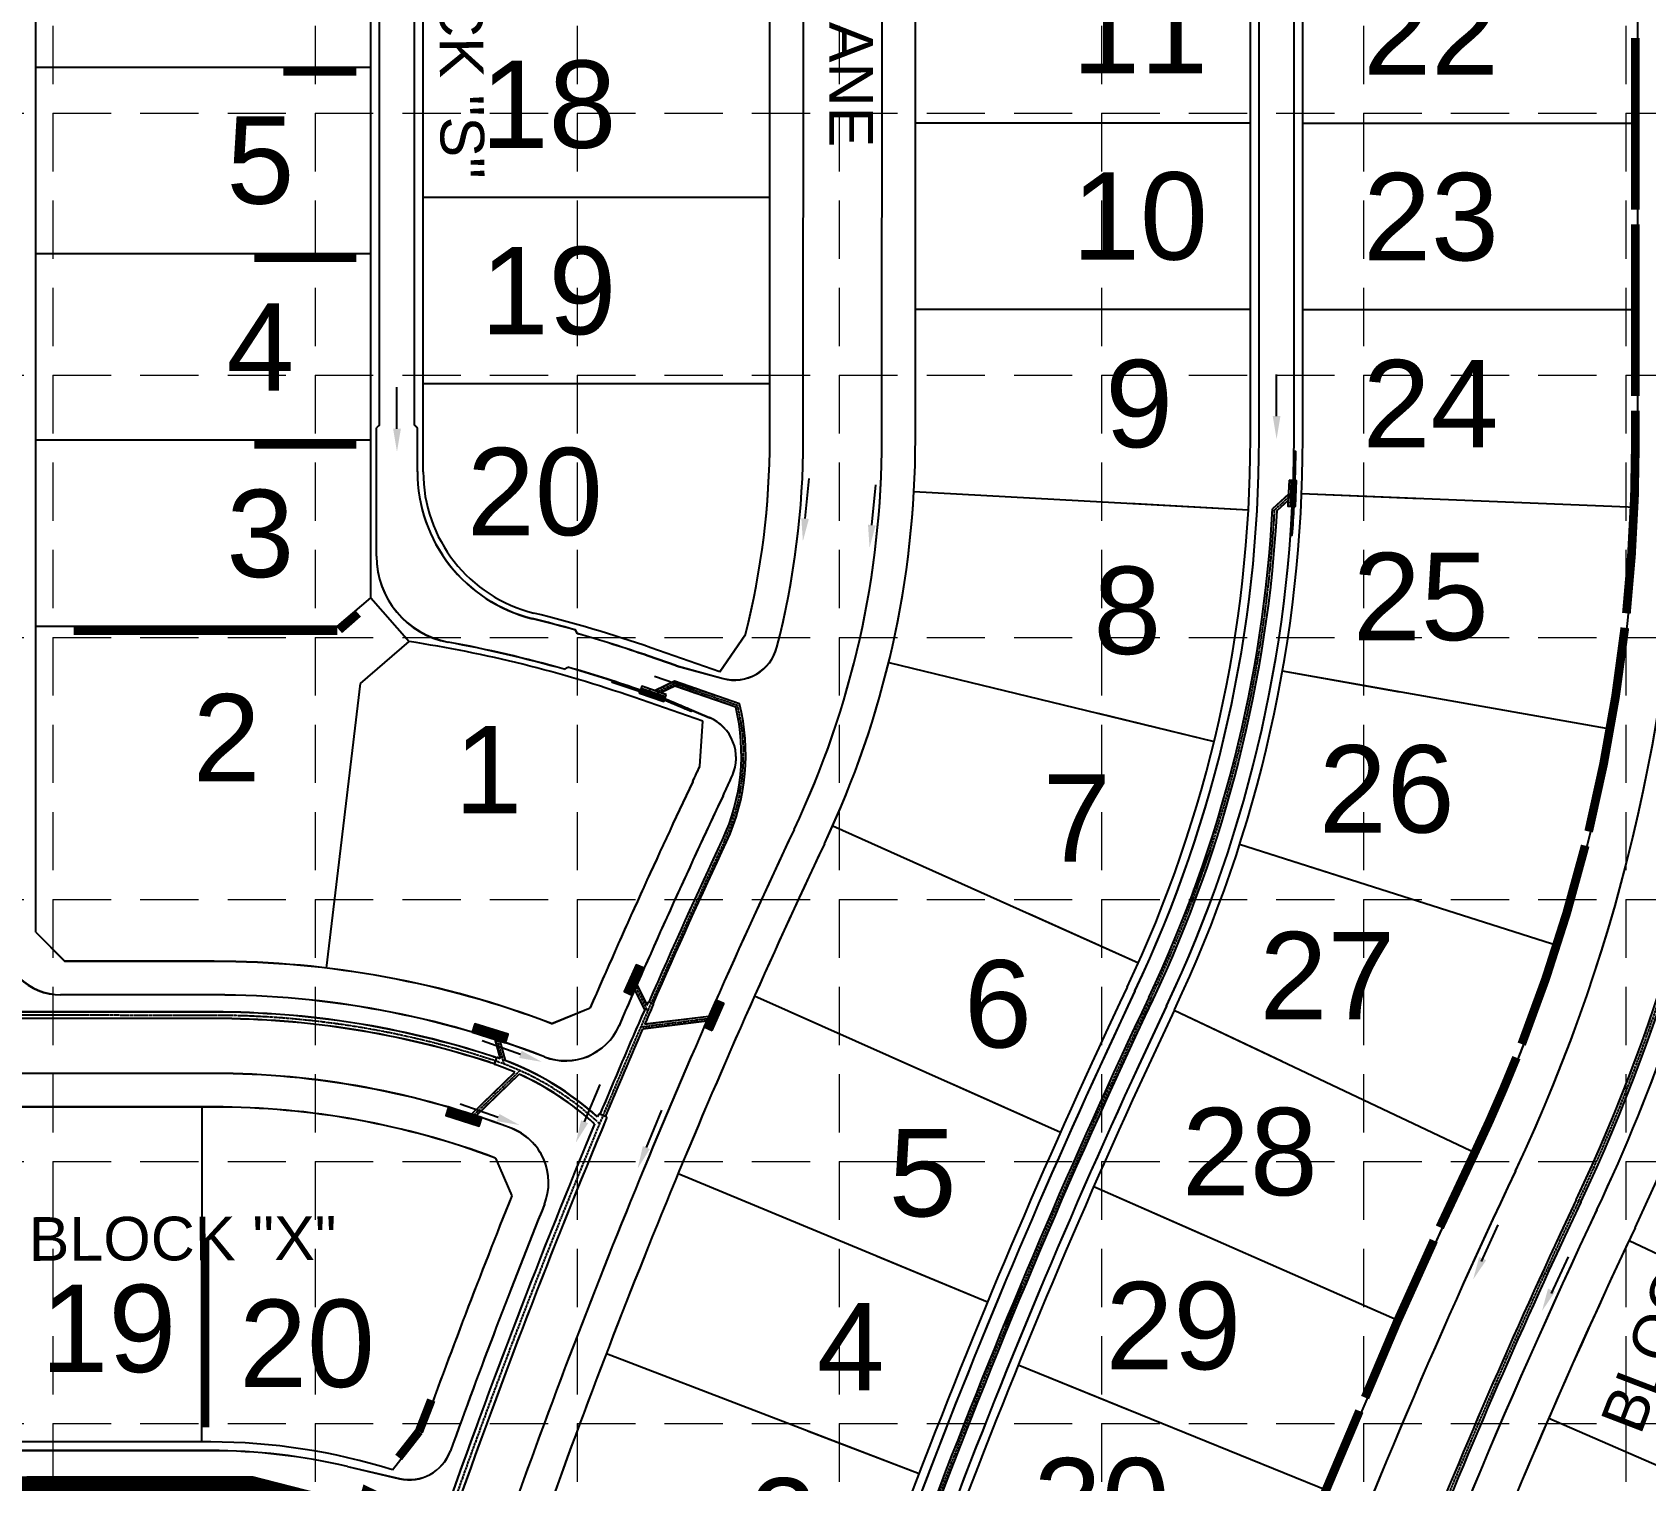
# Model space of a CAD drawing. Header units: inches. Extents: x 2468851 to 2474620, y 7110473 to 7114082.
# Drawn here: x 2473078 to 2473632, y 7112798 to 7113295 of the extents above; entities that cross this region are included whole.
import ezdxf
from ezdxf.enums import TextEntityAlignment as Align

# ---------------------------------------------------------------- set-up
doc = ezdxf.new("R2010")
doc.units = ezdxf.units.IN
doc.header["$MEASUREMENT"] = 0
for name, pattern in [('CENTER2', [1.125, 0.75, -0.125, 0.125, -0.125]), ('HIDDEN', [0.375, 0.25, -0.125]), ('PHANTOM2', [3.15, 1.9, -0.25, 0.25, -0.25, 0.25, -0.25])]:
    doc.linetypes.add(name, pattern=pattern)
for name, color, linetype in [('APVMT', 11, 'Continuous'), ('AROW', 250, 'Continuous'), ('BDY', 250, 'PHANTOM2'), ('BLOCKNO', 250, 'Continuous'), ('ex-pvmt', 7, 'Continuous'), ('ex-row', 1, 'Continuous'), ('ex-stm', 9, 'Continuous'), ('FLOW', 250, 'Continuous'), ('GRID', 254, 'HIDDEN'), ('LOT', 250, 'Continuous'), ('LOTNO', 250, 'Continuous'), ('PVMT', 250, 'Continuous'), ('SODDED LOT', 2, 'Continuous'), ('SROW', 250, 'Continuous'), ('STM', 1, 'Continuous'), ('STMCL', 133, 'CENTER2'), ('STRNAMES', 250, 'Continuous'), ('WALL', 21, 'HIDDEN')]:
    doc.layers.add(name, color=color, linetype=linetype)
doc.styles.get("Standard").update_dxf_attribs({"font": 'ARIAL.TTF'})
pattern_1 = [(125, (2473900.89993, 7112020.06313), (-0.102394006, -0.071697055), [])]
pattern_2 = [(125, (2473900.89993, 7112020.06313), (-0.20478801, -0.14339411), [])]
pattern_3 = [(45, (2472402.30112, 7112300.57772), (-0.176776695, 0.176776695), [])]
pattern_4 = [(125, (2473900.89995, 7112020.00138), (-0.20478801, -0.14339411), [])]
pattern_5 = [(125, (2473900.89995, 7112020.00138), (-0.102394006, -0.071697055), [])]
pattern_6 = [(45, (2472402.30114, 7112300.51598), (-0.176776695, 0.176776695), [])]

# ---------------------------------------------------------------- blocks, each defined once
blk = doc.blocks.new('1DB')
at = {"layer": 'FLOW'}
for p, q in [((6.25, 13), (20.07, 13)), ((6.25, -13.5), (20.07, -13.5))]:
    blk.add_line(p, q, dxfattribs=at)
for points in [[(7.28, 11.68), (7.28, 14.32), (-0.62, 13)], [(7.28, -14.32), (7.28, -11.68), (-0.62, -13)]]:
    blk.add_solid(points, dxfattribs=at)
blk = doc.blocks.new('1D')
at = {"layer": 'FLOW'}
for p, q in [((7.37, 11.5), (21.23, 11.5)), ((7.37, -11.5), (21.23, -11.5))]:
    blk.add_line(p, q, dxfattribs=at)
for points in [[(7.37, 10.2), (7.37, 12.8), (-0.43, 11.5)], [(7.37, -12.8), (7.37, -10.2), (-0.43, -11.5)]]:
    blk.add_solid(points, dxfattribs=at)

msp = doc.modelspace()

# ---------------------------------------------------------------- hatches: boundary and pattern name
at = {"layer": 'ex-stm'}
h = msp.add_hatch(dxfattribs=at)
h.set_pattern_fill('ANSI31', color=5, angle=80, style=0)
h.set_pattern_definition(pattern_1)
edge = h.paths.add_edge_path()
edge.add_line((2473511.7, 7113132.19), (2473511.2, 7113132.21))
edge.add_arc((2473056.29, 7113155.37), 455.5, 355.8278, 357.086, ccw=False)
edge.add_line((2473510.58, 7113122.23), (2473510.08, 7113122.25))
edge.add_arc((2473056.29, 7113155.37), 455, 355.8258, 359.4625)
edge.add_line((2473511.27, 7113151.1), (2473511.77, 7113151.08))
edge.add_arc((2473056.29, 7113155.37), 455.5, 358.2023, 359.4605, ccw=False)
edge.add_line((2473511.56, 7113141.08), (2473512.06, 7113141.06))
edge.add_line((2473512.06, 7113141.06), (2473511.7, 7113132.19))
h = msp.add_hatch(dxfattribs=at)
h.set_pattern_fill('ANSI31', color=5, angle=80, style=0)
h.set_pattern_definition(pattern_1)
edge = h.paths.add_edge_path()
edge.add_line((2473286.53, 7113068.11), (2473286.69, 7113068.58))
edge.add_line((2473286.69, 7113068.58), (2473285.41, 7113069.03))
edge.add_arc((2473140.44, 7112650.95), 442.5, 70.8761, 71.9946)
edge.add_line((2473277.22, 7113071.78), (2473277.38, 7113072.25))
edge.add_arc((2473140.44, 7112650.95), 443, 70.8761, 71.9933, ccw=False)
edge.add_line((2473285.57, 7113069.5), (2473295.24, 7113066.15))
edge.add_line((2473295.24, 7113066.15), (2473304.47, 7113062.24))
edge.add_line((2473304.47, 7113062.24), (2473304.31, 7113061.76))
edge.add_line((2473304.31, 7113061.76), (2473295.08, 7113065.68))
edge.add_line((2473295.08, 7113065.68), (2473294.92, 7113065.2))
edge.add_line((2473294.92, 7113065.2), (2473286.53, 7113068.11))
h = msp.add_hatch(dxfattribs=at)
h.set_pattern_fill('ANSI31', color=5, scale=2, angle=80, style=0)
h.set_pattern_definition(pattern_2)
h.paths.add_polyline_path([(2473288.11, 7112973.54), (2473285.36, 7112974.75), (2473281.33, 7112965.59), (2473284.08, 7112964.39)])
h = msp.add_hatch(dxfattribs=at)
h.set_pattern_fill('ANSI31', color=5, scale=2, angle=80, style=0)
h.set_pattern_definition(pattern_2)
h.paths.add_polyline_path([(2473311.54, 7112952.3), (2473315.56, 7112961.45), (2473312.82, 7112962.66), (2473308.79, 7112953.51)])
h = msp.add_hatch(dxfattribs=at)
h.set_pattern_fill('ANSI31', color=5, scale=2, style=0)
h.set_pattern_definition(pattern_3)
h.paths.add_polyline_path([(2473240.58, 7112948.03), (2473241.48, 7112950.89), (2473230.04, 7112954.5), (2473229.14, 7112951.64)])
h = msp.add_hatch(dxfattribs=at)
h.set_pattern_fill('ANSI31', color=5, scale=2, style=0)
h.set_pattern_definition(pattern_3)
h.paths.add_polyline_path([(2473232.45, 7112922.28), (2473221, 7112925.89), (2473220.1, 7112923.03), (2473231.54, 7112919.41)])
at = {"layer": 'SODDED LOT', "linetype": 'Continuous'}
h = msp.add_hatch(dxfattribs=at)
h.set_pattern_fill('ANSI31', color=256, scale=40, style=0)
h.paths.add_polyline_path([(2472093.27, 7112787.68), (2472221.59, 7112787.6), (2472221.08, 7112667.42), (2472093.19, 7112666.7), (2472093.19, 7112679.12), (2472093.23, 7112787.69)])
h.paths.add_polyline_path([(2471960.54, 7112505.35), (2471959.71, 7112628.22), (2472033.69, 7112628.18), (2472034.41, 7112505.21), (2471960.54, 7112505.34)])
h.paths.add_polyline_path([(2472943.89, 7112483.19), (2472828.59, 7112440.6), (2472835.74, 7112422.59), (2472839.67, 7112413.52), (2472848.01, 7112395.55), (2472853.04, 7112385.9), (2472858.54, 7112375.56), (2472870.46, 7112355.81), (2472902.04, 7112375.66), (2472974.15, 7112421.81), (2472963.65, 7112439.45), (2472954.73, 7112457.18), (2472946.69, 7112476.09), (2472944.08, 7112483.06)])
h.paths.add_polyline_path([(2473207.06, 7112415.58), (2473209.53, 7112419.29), (2473291.23, 7112550.2), (2473277.07, 7112559.74), (2473268.68, 7112565.82), (2473245.98, 7112583.4), (2473233.38, 7112592.16), (2473227.76, 7112595.82), (2473221.45, 7112599.4), (2473212.26, 7112604.76), (2473198.38, 7112611.83), (2473179.61, 7112620.06), (2473160.96, 7112626.49), (2473143.61, 7112631.4), (2473124.73, 7112635.28), (2473119.22, 7112635.24), (2473114.46, 7112633.66), (2473110.42, 7112630.84), (2473107.89, 7112626.3), (2473106.59, 7112621.61), (2473105.41, 7112606.64), (2473105.49, 7112593.24), (2473106.92, 7112578.87), (2473109.79, 7112566.01), (2473113.82, 7112552.87), (2473118.84, 7112540.86), (2473119.62, 7112539.28), (2473125.49, 7112528.42), (2473132.54, 7112517.6), (2473154.47, 7112487.42), (2473189.13, 7112440.05), (2473207, 7112415.61)])
h.paths.add_polyline_path([(2472149.87, 7113580.61), (2472139.15, 7113587.25), (2472148.34, 7113599.5), (2472129.96, 7113617.37), (2472301.04, 7113620.95), (2472421.05, 7113670.47), (2472435.86, 7113657.7), (2472418.5, 7113656.68), (2472386.32, 7113644.43), (2472349.55, 7113630.65), (2472301.04, 7113613.8), (2472253.54, 7113608.18), (2472206.05, 7113607.67), (2472182.05, 7113606.65), (2472168.77, 7113602.57), (2472156, 7113590.31)])
h.paths.add_polyline_path([(2472770.94, 7113693.31), (2472783.83, 7113696.4), (2473029.19, 7113695.37), (2473046.2, 7113689.7), (2473045.68, 7113705.68), (2472771.46, 7113707.22)])
h.paths.add_polyline_path([(2473645.39, 7113690.66), (2473644.98, 7113704.58), (2473380.05, 7113706.22), (2473375.55, 7113692.3), (2473381.69, 7113694.76), (2473634.33, 7113693.94)])
h.paths.add_polyline_path([(2473661.81, 7113026.94), (2473687.47, 7113025.61), (2473728.46, 7113019.28), (2473771.12, 7113012.61), (2473800.78, 7113000.62), (2473816.11, 7112991.96), (2473817.62, 7112992.3), (2473826.58, 7112958.99), (2473778.33, 7112869.43), (2473754.23, 7112818.27), (2473704.86, 7112707.31), (2473675.95, 7112628.52), (2473649.37, 7112551.6), (2473609.35, 7112401.13), (2473621.99, 7112397.24), (2473660.24, 7112541.42), (2473686.99, 7112623.57), (2473721.05, 7112713.98), (2473756.54, 7112795.8), (2473776.21, 7112842.14), (2473803.69, 7112892.8), (2473821.26, 7112931.75), (2473838.19, 7112953.92), (2473843.82, 7112970.36), (2473841.57, 7112984.99), (2473834.36, 7112995.8), (2473821.75, 7113003.46), (2473803.51, 7113011.56), (2473780.76, 7113020.12), (2473754.18, 7113027.78), (2473717.91, 7113032.73), (2473683.75, 7113037.76), (2473675.22, 7113037.54), (2473668.46, 7113034.66), (2473663.02, 7113029.01)])
h.paths.add_polyline_path([(2473971.46, 7113199.84), (2473953.3, 7113211.94), (2473941.19, 7113192.09), (2473861.1, 7113065.57), (2473810.53, 7113087.5), (2473761.17, 7113101.51), (2473720.96, 7113106.99), (2473697.2, 7113110.44), (2473674.12, 7113113.74), (2473679.51, 7113105.34), (2473686.71, 7113099.95), (2473703.5, 7113097.55), (2473742.47, 7113092.16), (2473787.44, 7113083.17), (2473826.42, 7113069.98), (2473851, 7113058.59), (2473862.39, 7113053.19), (2473874.39, 7113053.49), (2473885.78, 7113058.29), (2473895.97, 7113069.68), (2473937.95, 7113137.71), (2473969.87, 7113198.61)])
h.paths.add_polyline_path([(2474189.42, 7113705.55), (2474212.71, 7113695.29), (2474173.05, 7113585.51), (2474125.46, 7113471.59), (2474078.44, 7113374.03), (2473995.24, 7113231.38), (2473980.72, 7113211.84), (2473961.73, 7113224.12), (2474019.25, 7113316.23), (2474060.01, 7113393.26), (2474123.11, 7113525), (2474155.5, 7113608.17)])
h.paths.add_polyline_path([(2472613.26, 7113048.11), (2472742.65, 7113047.89), (2472742.87, 7112984.1), (2472740.21, 7112975.02), (2472732.24, 7112966.82), (2472722.71, 7112964.61), (2472628.32, 7112964.83), (2472620.35, 7112967.71), (2472615.69, 7112974.13), (2472614.14, 7112982.33), (2472613.26, 7112995.17)])
h.paths.add_polyline_path([(2472069.94, 7112331.55), (2472070.27, 7112318.14), (2472070.57, 7112197.11), (2471996.68, 7112197.18), (2471995.85, 7112331.7), (2472070.2, 7112331.62)])
h.paths.add_polyline_path([(2472440.24, 7112197.06), (2472440.35, 7112331.72), (2472514.33, 7112331.71), (2472514.08, 7112311.45), (2472514.13, 7112197.08), (2472440.38, 7112197.08)])
h.paths.add_polyline_path([(2471733.82, 7111882.26), (2471733.82, 7111970.43), (2471868.56, 7111970.92), (2471868.33, 7111882.52), (2471840.59, 7111882.44), (2471733.92, 7111881.99)])
edge = h.paths.add_edge_path()
edge.add_line((2471343.49, 7111970.99), (2471344.1, 7111826.58))
edge.add_line((2471344.1, 7111826.58), (2471538.48, 7111827.27))
edge.add_arc((2471538.41, 7111847.27), 20, 270.2036, 360.1993)
edge.add_line((2471558.41, 7111847.34), (2471558.39, 7111971.64))
edge.add_line((2471558.39, 7111971.64), (2471343.54, 7111970.92))
edge.add_line((2471343.54, 7111970.92), (2471343.49, 7111970.99))
h.paths.add_polyline_path([(2471436.46, 7111651.34), (2471435.9, 7111795.94), (2471345.57, 7111795.65), (2471346.01, 7111779.03), (2471346.34, 7111651.2), (2471436.36, 7111651.42)])
edge = h.paths.add_edge_path()
edge.add_line((2470893.92, 7111969.77), (2470893.47, 7112114.02))
edge.add_line((2470893.47, 7112114.02), (2470801.61, 7112113.73))
edge.add_arc((2470801.67, 7112093.74), 19.99, 90.1777, 179.3767)
edge.add_line((2470781.69, 7112093.96), (2470781.61, 7112090.91))
edge.add_line((2470781.61, 7112090.91), (2470782.08, 7111968.84))
edge.add_line((2470782.08, 7111968.84), (2470894, 7111969.62))
edge.add_line((2470894, 7111969.62), (2470893.92, 7111969.77))
h.paths.add_polyline_path([(2470750.33, 7112143.41), (2470731.58, 7112143.47), (2470623.88, 7112143.12), (2470623.33, 7112319.59), (2470749.92, 7112320.06), (2470750.44, 7112143.38)])
h.paths.add_polyline_path([(2470605.1, 7111911.51), (2470605.12, 7111834.55), (2470462.4, 7111834.08), (2470462.15, 7111910.96), (2470480.76, 7111911.1), (2470605.11, 7111911.52)])
at = {"layer": 'STM'}
h = msp.add_hatch(dxfattribs=at)
h.set_pattern_fill('ANSI31', color=5, angle=80, style=0)
h.set_pattern_definition([(125, (2473900.89995, 7112020.00138), (-0.102394006, -0.071697055), [])])
edge = h.paths.add_edge_path()
edge.add_line((2473511.7, 7113132.13), (2473511.2, 7113132.15))
edge.add_arc((2473056.29, 7113155.31), 455.5, 355.8278, 357.086, ccw=False)
edge.add_line((2473510.58, 7113122.17), (2473510.08, 7113122.19))
edge.add_arc((2473056.29, 7113155.31), 455, 355.8258, 359.4625)
edge.add_line((2473511.27, 7113151.04), (2473511.77, 7113151.02))
edge.add_arc((2473056.29, 7113155.31), 455.5, 358.2023, 359.4605, ccw=False)
edge.add_line((2473511.56, 7113141.02), (2473512.06, 7113141))
edge.add_line((2473512.06, 7113141), (2473511.7, 7113132.13))
h = msp.add_hatch(dxfattribs=at)
h.set_pattern_fill('ANSI31', color=5, angle=80, style=0)
h.set_pattern_definition(pattern_5)
edge = h.paths.add_edge_path()
edge.add_line((2473511.7, 7113132.13), (2473511.2, 7113132.15))
edge.add_arc((2473056.29, 7113155.31), 455.5, 355.8278, 357.086, ccw=False)
edge.add_line((2473510.58, 7113122.17), (2473510.08, 7113122.19))
edge.add_arc((2473056.29, 7113155.31), 455, 355.8258, 359.4625)
edge.add_line((2473511.27, 7113151.04), (2473511.77, 7113151.02))
edge.add_arc((2473056.29, 7113155.31), 455.5, 358.2023, 359.4605, ccw=False)
edge.add_line((2473511.56, 7113141.02), (2473512.06, 7113141))
edge.add_line((2473512.06, 7113141), (2473511.7, 7113132.13))
h = msp.add_hatch(dxfattribs=at)
h.set_pattern_fill('ANSI31', color=5, angle=80, style=0)
h.set_pattern_definition(pattern_5)
edge = h.paths.add_edge_path()
edge.add_line((2473286.53, 7113068.05), (2473286.69, 7113068.52))
edge.add_line((2473286.69, 7113068.52), (2473285.41, 7113068.97))
edge.add_arc((2473140.44, 7112650.89), 442.5, 70.8761, 71.9946)
edge.add_line((2473277.22, 7113071.72), (2473277.38, 7113072.19))
edge.add_arc((2473140.44, 7112650.89), 443, 70.8761, 71.9933, ccw=False)
edge.add_line((2473285.57, 7113069.44), (2473295.24, 7113066.09))
edge.add_line((2473295.24, 7113066.09), (2473304.47, 7113062.17))
edge.add_line((2473304.47, 7113062.17), (2473304.31, 7113061.7))
edge.add_line((2473304.31, 7113061.7), (2473295.08, 7113065.61))
edge.add_line((2473295.08, 7113065.61), (2473294.92, 7113065.14))
edge.add_line((2473294.92, 7113065.14), (2473286.53, 7113068.05))
h = msp.add_hatch(dxfattribs=at)
h.set_pattern_fill('ANSI31', color=5, scale=2, angle=80, style=0)
h.set_pattern_definition(pattern_4)
h.paths.add_polyline_path([(2473288.11, 7112973.48), (2473285.36, 7112974.68), (2473281.33, 7112965.53), (2473284.08, 7112964.32)])
h = msp.add_hatch(dxfattribs=at)
h.set_pattern_fill('ANSI31', color=5, scale=2, angle=80, style=0)
h.set_pattern_definition(pattern_4)
h.paths.add_polyline_path([(2473311.54, 7112952.24), (2473315.56, 7112961.39), (2473312.82, 7112962.6), (2473308.79, 7112953.45)])
h = msp.add_hatch(dxfattribs=at)
h.set_pattern_fill('ANSI31', color=5, scale=2, style=0)
h.set_pattern_definition(pattern_6)
h.paths.add_polyline_path([(2473240.58, 7112947.96), (2473241.48, 7112950.83), (2473230.04, 7112954.44), (2473229.14, 7112951.58)])
h = msp.add_hatch(dxfattribs=at)
h.set_pattern_fill('ANSI31', color=5, scale=2, style=0)
h.set_pattern_definition(pattern_6)
h.paths.add_polyline_path([(2473232.45, 7112922.21), (2473221, 7112925.83), (2473220.1, 7112922.97), (2473231.54, 7112919.35)])

# ---------------------------------------------------------------- linework, layer by layer
at = {"layer": 'APVMT', "color": 7}
for p, q in [((2473499.29, 7113155.2), (2473499.41, 7113635.88)), ((2473499.29, 7113155.2), (2473499.41, 7113635.88)), ((2473511.29, 7113155.19), (2473511.41, 7113635.86)), ((2473511.29, 7113155.19), (2473511.41, 7113635.86)), ((2473197.29, 7113160.08), (2473197.39, 7113548.56)), ((2473209.29, 7113160.07), (2473209.39, 7113548.55)), ((2473196.28, 7113115.03), (2473196.29, 7113159.08)), ((2473197.29, 7113160.08), (2473196.29, 7113159.08)), ((2473210.29, 7113159.07), (2473209.29, 7113160.07)), ((2473210.29, 7113144.07), (2473210.29, 7113159.07)), ((2473265.23, 7113088.44), (2473264.54, 7113089.68)), ((2473299.18, 7113077.42), (2473289.5, 7113080.78)), ((2473260.73, 7113076.21), (2473261.96, 7113076.9)), ((2473299.18, 7113077.42), (2473315.24, 7113073.04)), ((2473295.24, 7113066.09), (2473285.57, 7113069.44)), ((2473295.24, 7113066.09), (2473285.57, 7113069.44)), ((2473295.24, 7113066.09), (2473310.57, 7113059.59)), ((2473139.31, 7112807.89), (2472566.19, 7112808.04)), ((2473186.26, 7112802.46), (2473204.11, 7112798.29))]:
    msp.add_line(p, q, dxfattribs=at)
for centre, radius, start, end in [((2473056.29, 7113155.31), 443, 334.6634, 359.9854), ((2473056.29, 7113155.31), 443, 334.6634, 359.9854), ((2473056.29, 7113155.31), 455, 334.6634, 359.9854), ((2473056.29, 7113155.31), 455, 334.6634, 359.9854), ((2473262.29, 7113144.06), 52, 179.9854, 256.1221), ((2473226.28, 7113115.02), 30, 179.9854, 259.5218), ((2473140.44, 7112650.89), 456, 74.208, 76.1221), ((2473140.44, 7112650.89), 442, 74.208, 79.5218), ((2473140.44, 7112650.89), 455, 70.8761, 74.0819), ((2473140.44, 7112650.89), 443, 70.8761, 74.0788), ((2475618.32, 7111942.24), 2391.7, 154.66363, 163.43753), ((2475618.32, 7111942.24), 2391.7, 154.66363, 163.43753), ((2475618.32, 7111942.24), 2379.7, 154.66363, 163.43753), ((2475618.32, 7111942.24), 2379.7, 154.66363, 163.43753), ((2473139.26, 7112601.89), 206, 76.8114, 89.9856)]:
    msp.add_arc(centre, radius, start, end, dxfattribs=at)
at = {"layer": 'AROW'}
for p, q in [((2473496.29, 7113155.2), (2473496.41, 7113650.89)), ((2473496.29, 7113155.2), (2473496.41, 7113650.89)), ((2473514.29, 7113155.19), (2473514.41, 7113650.86)), ((2473514.29, 7113155.19), (2473514.41, 7113650.86)), ((2473212.29, 7113144.07), (2473212.41, 7113618.31)), ((2473194.27, 7113100.8), (2473194.39, 7113564.56)), ((2473194.27, 7113100.8), (2473207.45, 7113085.76)), ((2473314.19, 7113075.39), (2473290.49, 7113083.61)), ((2473308.3, 7113058.39), (2473284.59, 7113066.61)), ((2473139.32, 7112810.89), (2472557.2, 7112811.04))]:
    msp.add_line(p, q, dxfattribs=at)
for centre, radius, start, end in [((2473056.29, 7113155.31), 440, 334.6634, 359.9854), ((2473056.29, 7113155.31), 440, 334.6634, 359.9854), ((2473056.29, 7113155.31), 458, 334.6634, 359.9854), ((2473056.29, 7113155.31), 458, 334.6634, 359.9854), ((2473262.29, 7113144.06), 50, 179.9854, 256.1221), ((2473140.44, 7112650.89), 458, 70.8761, 76.1221), ((2473140.44, 7112650.89), 440, 70.8761, 81.2398), ((2475618.32, 7111942.24), 2394.7, 154.66337, 163.43753), ((2475618.32, 7111942.24), 2394.7, 154.66337, 163.43753), ((2475618.32, 7111942.24), 2376.7, 154.66337, 163.43753), ((2475618.32, 7111942.24), 2376.7, 154.66337, 163.43753), ((2473139.26, 7112601.89), 209, 72.5956, 89.9854)]:
    msp.add_arc(centre, radius, start, end, dxfattribs=at)
at = {"layer": 'BDY', "linetype": 'Continuous', "ltscale": 40, "const_width": 10}
msp.add_lwpolyline([(2471833.76, 7112792.33), (2473152.87, 7112794.27), (2473199.9, 7112782.23), (2473152.1, 7112652.84), (2473320.33, 7112550.26), (2473446.15, 7112504.47), (2473431.29, 7112430.86), (2473606.8, 7112383.68)], dxfattribs=at)
at = {"layer": 'ex-pvmt'}
for p, q in [((2473197.29, 7113160.14), (2473197.29, 7113174.21)), ((2473209.29, 7113160.14), (2473209.29, 7113174.21)), ((2473342.79, 7113155.3), (2473342.79, 7113174.21)), ((2473369.79, 7113155.29), (2473369.79, 7113174.21)), ((2473499.29, 7113155.26), (2473499.29, 7113174.21)), ((2473511.29, 7113155.25), (2473511.29, 7113174.21)), ((2473196.28, 7113115.09), (2473196.29, 7113159.14)), ((2473197.29, 7113160.14), (2473196.29, 7113159.14)), ((2473210.29, 7113159.13), (2473209.29, 7113160.14)), ((2473210.29, 7113144.13), (2473210.29, 7113159.13)), ((2473265.23, 7113088.5), (2473264.54, 7113089.74)), ((2473299.18, 7113077.49), (2473289.5, 7113080.84)), ((2473260.73, 7113076.27), (2473261.96, 7113076.96)), ((2473299.18, 7113077.49), (2473315.24, 7113073.1)), ((2473295.24, 7113066.15), (2473285.57, 7113069.5)), ((2473295.24, 7113066.15), (2473285.57, 7113069.5)), ((2473295.24, 7113066.15), (2473310.57, 7113059.65)), ((2473140.52, 7112964.45), (2473087.74, 7112964.46)), ((2473140.51, 7112937.45), (2471892.93, 7112937.77)), ((2473139.31, 7112807.95), (2472566.19, 7112808.1)), ((2473186.26, 7112802.52), (2473204.11, 7112798.35))]:
    msp.add_line(p, q, dxfattribs=at)
for centre, radius, start, end in [((2473056.29, 7113155.37), 286.5, 345.5391, 359.9854), ((2473056.29, 7113155.37), 313.5, 334.6634, 359.9854), ((2473056.29, 7113155.37), 443, 334.6634, 359.9854), ((2473056.29, 7113155.37), 455, 334.6634, 359.9854), ((2473056.29, 7113155.37), 587.5, 334.66337, 359.98541), ((2473262.29, 7113144.12), 52, 179.9854, 256.1221), ((2473226.28, 7113115.08), 30, 179.9854, 259.5218), ((2473140.44, 7112650.95), 456, 74.208, 76.1221), ((2473140.44, 7112650.95), 442, 74.208, 79.5218), ((2473140.44, 7112650.95), 455, 70.8761, 74.0819), ((2473319.19, 7113087.57), 15, 254.7279, 345.5391), ((2473140.44, 7112650.95), 443, 70.8761, 74.0788), ((2473304.71, 7113045.84), 15, 336.2077, 67.0243), ((2473056.29, 7113155.37), 286.5, 334.6634, 336.2077), ((2475618.32, 7111942.3), 2548.2, 154.66363, 156.61021), ((2475618.32, 7111942.3), 2521.2, 154.66363, 160.62796), ((2473056.29, 7113155.37), 618.5, 334.66337, 347.56952), ((2473087.74, 7112984.46), 20, 179.9854, 269.9854), ((2473140.44, 7112650.95), 313.5, 68.7787, 89.9854), ((2475618.32, 7111942.3), 2391.7, 154.66363, 163.43753), ((2475618.32, 7111942.3), 2379.7, 154.66363, 163.43753), ((2473261.16, 7112961.84), 20, 248.7787, 336.6102), ((2473140.44, 7112650.95), 286.5, 69.1361, 89.9854), ((2473235.35, 7112899.98), 20, 338.1056, 69.1361), ((2475618.32, 7111942.3), 2247.2, 154.66363, 164.53027), ((2475618.32, 7111942.3), 2548.2, 158.10558, 160.14279), ((2475618.32, 7111942.3), 2216.2, 154.66363, 166.22353), ((2473139.26, 7112601.95), 206, 76.8114, 89.9856), ((2473207.52, 7112812.96), 15, 256.8668, 340.1428)]:
    msp.add_arc(centre, radius, start, end, dxfattribs=at)
at = {"layer": 'ex-row', "color": 7}
for p, q in [((2473079.24, 7112985.97), (2473079.29, 7113174.21)), ((2473331.29, 7113155.3), (2473331.29, 7113174.21)), ((2473381.29, 7113155.29), (2473381.29, 7113174.21)), ((2473629.29, 7113155.22), (2473629.29, 7113174.21)), ((2473314.19, 7113075.45), (2473322.97, 7113088.26)), ((2473307.26, 7113042.96), (2473308.3, 7113058.45)), ((2473079.24, 7112985.97), (2473089.24, 7112975.96)), ((2473140.52, 7112975.95), (2473089.24, 7112975.96)), ((2473256.39, 7112954.56), (2473269.64, 7112960.03)), ((2473140.51, 7112925.95), (2471897.23, 7112926.27)), ((2473237.13, 7112908.39), (2473242.69, 7112895.43)), ((2473201.78, 7112801.38), (2473211.6, 7112813.95))]:
    msp.add_line(p, q, dxfattribs=at)
for centre, radius, start, end in [((2473056.29, 7113155.37), 275, 345.8745, 359.9854), ((2473056.29, 7113155.37), 325, 334.6634, 359.9854), ((2473056.29, 7113155.37), 573, 334.66337, 359.98541), ((2473056.29, 7113155.37), 275, 334.6634, 335.8724), ((2475618.32, 7111942.3), 2559.7, 154.66337, 156.57187), ((2475618.32, 7111942.3), 2509.7, 154.66337, 160.62796), ((2473056.29, 7113155.37), 633, 334.66337, 347.39595), ((2473140.44, 7112650.95), 325, 69.0971, 89.9854), ((2473140.44, 7112650.95), 275, 69.4138, 89.9854), ((2475618.32, 7111942.3), 2261.7, 154.66337, 164.49023), ((2475618.32, 7111942.3), 2559.7, 158.13875, 160.091), ((2475618.32, 7111942.3), 2201.7, 154.66337, 160.01543)]:
    msp.add_arc(centre, radius, start, end, dxfattribs=at)
at = {"layer": 'ex-stm', "color": 5}
for p, q in [((2473510.31, 7113141.13), (2473509.95, 7113132.27)), ((2473509.37, 7113136.35), (2473503.89, 7113131.34)), ((2473509.32, 7113135.25), (2473510.84, 7113135.19)), ((2473509.44, 7113138.21), (2473510.96, 7113138.15)), ((2473287.1, 7113069.76), (2473295.49, 7113066.86)), ((2473290.15, 7113069.5), (2473289.65, 7113068.09)), ((2473292.94, 7113068.54), (2473292.45, 7113067.12)), ((2473285.68, 7112968.03), (2473289.13, 7112960.97)), ((2473284.89, 7112966.24), (2473288.35, 7112959.17)), ((2473140.52, 7112958.58), (2473062.17, 7112958.6)), ((2473310.35, 7112957.05), (2473288.42, 7112954.33)), ((2473291.43, 7112961.24), (2473289.6, 7112962.04)), ((2473140.52, 7112956.33), (2473058.81, 7112956.35)), ((2473309.65, 7112955.46), (2473287.73, 7112952.74)), ((2473236.87, 7112949.2), (2473238.68, 7112942.57)), ((2473238.57, 7112948.66), (2473240.41, 7112941.93)), ((2473236.72, 7112940.61), (2473237.54, 7112942.97)), ((2473228.82, 7112923.48), (2473243.78, 7112937.86)), ((2473230.43, 7112922.95), (2473245.26, 7112937.21)), ((2473275.37, 7112922.45), (2473272.61, 7112923.61))]:
    msp.add_line(p, q, dxfattribs=at)
for points in [[(2473511.7, 7113132.19), (2473511.2, 7113132.21, -0.00549), (2473510.58, 7113122.23), (2473510.08, 7113122.25, 0.015869), (2473511.27, 7113151.1), (2473511.77, 7113151.08, -0.00549), (2473511.56, 7113141.08), (2473512.06, 7113141.06)], [(2473286.53, 7113068.11), (2473286.69, 7113068.58), (2473285.41, 7113069.03, 0.00488), (2473277.22, 7113071.78), (2473277.38, 7113072.25, -0.004875), (2473285.57, 7113069.5), (2473295.24, 7113066.15), (2473304.47, 7113062.24), (2473304.31, 7113061.76), (2473295.08, 7113065.68), (2473294.92, 7113065.2)]]:
    msp.add_lwpolyline(points, format="xyb", close=True, dxfattribs=at)
for points in [[(2473509.57, 7113141.16), (2473509.2, 7113132.3), (2473511.7, 7113132.19), (2473512.06, 7113141.06)], [(2473295.74, 7113067.57), (2473287.35, 7113070.47), (2473286.53, 7113068.11), (2473294.92, 7113065.2)], [(2473288.11, 7112973.54), (2473285.36, 7112974.75), (2473281.33, 7112965.59), (2473284.08, 7112964.39)], [(2473311.54, 7112952.3), (2473315.56, 7112961.45), (2473312.82, 7112962.66), (2473308.79, 7112953.51)], [(2473240.58, 7112948.03), (2473241.48, 7112950.89), (2473230.04, 7112954.5), (2473229.14, 7112951.64)], [(2473232.45, 7112922.28), (2473221, 7112925.89), (2473220.1, 7112923.03), (2473231.54, 7112919.41)]]:
    msp.add_lwpolyline(points, close=True, dxfattribs=at)
for points in [[(2473509.28, 7113134.24), (2473505.36, 7113130.65, -0.097106), (2473462.78, 7112962.91, 0.021068), (2473384.53, 7112777.87, -0.039107)], [(2473289.83, 7112961.94, -0.006015), (2473315.04, 7113017.67, 0.170211), (2473319.59, 7113063.26), (2473298.67, 7113070.52), (2473293.9, 7113068.2)], [(2473291.21, 7112961.34, -0.006015), (2473316.4, 7113017.03, 0.173201), (2473320.85, 7113064.41), (2473298.58, 7113072.14), (2473291.9, 7113068.9)], [(2473273.07, 7112923.42, -0.003824), (2473288.35, 7112959.17, 0.169703)], [(2473288.42, 7112954.33, -0.000742), (2473291.43, 7112961.24, 0.17369)], [(2473289.13, 7112960.97, -0.000115), (2473289.6, 7112962.04, 0.169703)], [(2473274.91, 7112922.65, -0.003219), (2473287.73, 7112952.74, 0.17369)]]:
    msp.add_lwpolyline(points, format="xyb", dxfattribs=at)
for centre, radius, start, end in [((2473056.29, 7113155.37), 448.25, 334.6634, 356.927), ((2473056.29, 7113155.37), 610.62, 334.66337, 354.18192), ((2473056.29, 7113155.37), 612.38, 334.66337, 354.18192), ((2475618.32, 7111942.3), 2386.45, 154.66337, 163.43753), ((2473140.44, 7112650.95), 307.62, 71.9324, 89.9854), ((2473140.44, 7112650.95), 305.38, 71.9324, 89.9854), ((2473204.48, 7112847.27), 98.88, 70.9463, 71.9324), ((2473204.48, 7112847.27), 101.12, 70.9463, 71.9324), ((2473204.48, 7112847.27), 98.75, 66.5525, 70.9463), ((2473204.48, 7112847.27), 101.25, 70.2604, 70.9463), ((2473204.48, 7112847.27), 101.25, 48.0477, 69.2173), ((2473204.48, 7112847.27), 98.75, 47.5387, 65.6124), ((2475618.32, 7111942.3), 2542.7, 157.29838, 157.32383), ((2475618.32, 7111942.3), 2542.7, 157.38362, 160.62796), ((2475618.32, 7111942.3), 2539.7, 157.29838, 160.62796), ((2475618.32, 7111942.3), 2224.07, 154.66363, 158.22282), ((2475618.32, 7111942.3), 2222.32, 154.66363, 158.22282)]:
    msp.add_arc(centre, radius, start, end, dxfattribs=at)
at = {"layer": 'FLOW', "color": 7}
for p, q in [((2473203.29, 7113158.79), (2473203.29, 7113173.12)), ((2473505.29, 7113163.16), (2473505.29, 7113177.49)), ((2473305.29, 7113069.01), (2473291.75, 7113073.71)), ((2473477.66, 7113000.58), (2473482.56, 7113014.06)), ((2473412.5, 7112851.07), (2473417.97, 7112864.32))]:
    msp.add_line(p, q, dxfattribs=at)
at = {"layer": 'FLOW'}
for p, q in [((2473203.29, 7113158.79), (2473203.29, 7113173.12)), ((2473505.29, 7113163.16), (2473505.29, 7113177.49)), ((2473305.29, 7113069.01), (2473291.75, 7113073.71)), ((2473477.66, 7113000.58), (2473482.56, 7113014.06)), ((2473412.5, 7112851.07), (2473417.97, 7112864.32))]:
    msp.add_line(p, q, dxfattribs=at)
msp.add_lwpolyline([(2473199.09, 7112792.79, 0, 2.66, 0), (2473191.4, 7112795.03, 0, 0, 0.027913), (2473177.45, 7112798.27, 0, 0, 0.182836)], format="xyseb", dxfattribs=at)
at = {"layer": 'FLOW', "color": 7}
for points in [[(2473506.61, 7113163.16), (2473503.97, 7113163.16), (2473505.29, 7113155.26)], [(2473204.61, 7113158.79), (2473201.97, 7113158.79), (2473203.29, 7113150.89)], [(2473305.72, 7113070.26), (2473304.86, 7113067.77), (2473312.76, 7113066.43)], [(2473478.9, 7113000.13), (2473476.42, 7113001.03), (2473474.96, 7112993.16)], [(2473413.72, 7112850.56), (2473411.28, 7112851.57), (2473409.49, 7112843.76)]]:
    msp.add_solid(points, dxfattribs=at)
at = {"layer": 'FLOW'}
for points in [[(2473506.61, 7113163.16), (2473503.97, 7113163.16), (2473505.29, 7113155.26)], [(2473204.61, 7113158.79), (2473201.97, 7113158.79), (2473203.29, 7113150.89)], [(2473305.72, 7113070.26), (2473304.86, 7113067.77), (2473312.76, 7113066.43)], [(2473478.9, 7113000.13), (2473476.42, 7113001.03), (2473474.96, 7112993.16)], [(2473413.72, 7112850.56), (2473411.28, 7112851.57), (2473409.49, 7112843.76)]]:
    msp.add_solid(points, dxfattribs=at)
at = {"layer": 'GRID', "color": 252, "linetype": 'HIDDEN', "lineweight": 0, "ltscale": 80}
for p, q in [((2473085.16, 7113987.19), (2473085.16, 7110836.8)), ((2473175.16, 7113987.19), (2473175.16, 7110836.8)), ((2473265.16, 7113987.19), (2473265.16, 7110836.8)), ((2473355.16, 7113987.19), (2473355.16, 7110836.8)), ((2473445.16, 7113987.19), (2473445.16, 7110836.8)), ((2473535.16, 7113987.19), (2473535.16, 7110836.8)), ((2473625.16, 7113987.19), (2473625.16, 7110836.8)), ((2468945.16, 7113267.19), (2474525.16, 7113267.19)), ((2468945.16, 7113177.19), (2474525.16, 7113177.19)), ((2468945.16, 7113087.19), (2474525.16, 7113087.19)), ((2468945.16, 7112997.19), (2474525.16, 7112997.19)), ((2468945.16, 7112907.19), (2474525.16, 7112907.19)), ((2468945.16, 7112817.19), (2474525.16, 7112817.19))]:
    msp.add_line(p, q, dxfattribs=at)
at = {"layer": 'LOT'}
for p, q in [((2473194.32, 7113282.88), (2473079.32, 7113282.9)), ((2473381.32, 7113263.92), (2473496.32, 7113263.89)), ((2473455.32, 7113263.9), (2473496.32, 7113263.89)), ((2473629.32, 7113263.63), (2473514.32, 7113263.66)), ((2473555.32, 7113263.65), (2473514.32, 7113263.66)), ((2473331.31, 7113238.25), (2473212.31, 7113238.28)), ((2473194.3, 7113218.88), (2473079.3, 7113218.9)), ((2473381.3, 7113199.92), (2473496.3, 7113199.89)), ((2473455.3, 7113199.9), (2473496.3, 7113199.89)), ((2473629.3, 7113199.63), (2473514.3, 7113199.66)), ((2473555.3, 7113199.65), (2473514.3, 7113199.66)), ((2473331.29, 7113174.25), (2473212.29, 7113174.28)), ((2473194.29, 7113154.88), (2473079.29, 7113154.9)), ((2473380.79, 7113137.31), (2473495.61, 7113130.94)), ((2473628.8, 7113131.76), (2473513.9, 7113136.48)), ((2473554.87, 7113134.8), (2473513.9, 7113136.48)), ((2473454.68, 7113133.21), (2473495.61, 7113130.94)), ((2473182.79, 7113090.88), (2473194.27, 7113100.8)), ((2473182.79, 7113090.88), (2473079.27, 7113090.9)), ((2473190.74, 7113071.32), (2473207.45, 7113085.76)), ((2473372.11, 7113078.6), (2473483.86, 7113051.46)), ((2473620.54, 7113055.54), (2473507.29, 7113075.56)), ((2473547.67, 7113068.42), (2473507.29, 7113075.56)), ((2473179.05, 7112973.59), (2473190.74, 7113071.32)), ((2473444.02, 7113061.14), (2473483.86, 7113051.46)), ((2473352.89, 7113022.45), (2473457.84, 7112975.44)), ((2473602.17, 7112981.11), (2473492.61, 7113016.07)), ((2473531.67, 7113003.61), (2473492.61, 7113016.07)), ((2473420.43, 7112992.2), (2473457.84, 7112975.44)), ((2473326.09, 7112964.15), (2473431.13, 7112917.33)), ((2473574.06, 7112909.86), (2473470.11, 7112959.06)), ((2473507.17, 7112941.52), (2473470.11, 7112959.06)), ((2473393.68, 7112934.02), (2473431.13, 7112917.33)), ((2473136.23, 7112925.89), (2473136.2, 7112810.89)), ((2473299.82, 7112903.05), (2473406.05, 7112859.02)), ((2473547.78, 7112852.27), (2473442.5, 7112898.55)), ((2473480.03, 7112882.05), (2473442.5, 7112898.55)), ((2473626.33, 7112880.05), (2473731.92, 7112830.34)), ((2473368.18, 7112874.72), (2473406.05, 7112859.02)), ((2473275.17, 7112841.27), (2473382.54, 7112800.07)), ((2473523.12, 7112793.97), (2473416.59, 7112837.28)), ((2473454.57, 7112821.84), (2473416.59, 7112837.28)), ((2473598.74, 7112819.06), (2473705.79, 7112772.58)), ((2473344.26, 7112814.76), (2473382.54, 7112800.07))]:
    msp.add_line(p, q, dxfattribs=at)
at = {"layer": 'PVMT'}
for p, q in [((2473342.79, 7113155.24), (2473342.91, 7113651.11)), ((2473369.79, 7113155.23), (2473369.91, 7113647.6)), ((2473140.52, 7112964.39), (2473087.74, 7112964.4)), ((2473140.51, 7112937.39), (2472557.23, 7112937.54))]:
    msp.add_line(p, q, dxfattribs=at)
for centre, radius, start, end in [((2473056.29, 7113155.31), 286.5, 345.5391, 359.9854), ((2473056.29, 7113155.31), 313.5, 334.6634, 359.9854), ((2473056.29, 7113155.31), 587.5, 334.66337, 359.98541), ((2473319.19, 7113087.51), 15, 254.7279, 345.5391), ((2473304.71, 7113045.78), 15, 336.2077, 67.0243), ((2473056.29, 7113155.31), 286.5, 334.6634, 336.2077), ((2475618.32, 7111942.24), 2548.2, 154.66363, 156.61021), ((2475618.32, 7111942.24), 2521.2, 154.66363, 160.62796), ((2473056.29, 7113155.31), 618.5, 334.66337, 347.56952), ((2473087.74, 7112984.4), 20, 179.9854, 269.9854), ((2473140.44, 7112650.89), 313.5, 68.7787, 89.9854), ((2473261.16, 7112961.77), 20, 248.7787, 336.6102), ((2473140.44, 7112650.89), 286.5, 69.1361, 89.9854), ((2473235.35, 7112899.91), 20, 338.1056, 69.1361), ((2475618.32, 7111942.24), 2247.2, 154.66363, 164.53027), ((2475618.32, 7111942.24), 2548.2, 158.10558, 160.14279), ((2475618.32, 7111942.24), 2216.2, 154.66363, 166.22353), ((2473207.52, 7112812.9), 15, 256.8668, 340.1428)]:
    msp.add_arc(centre, radius, start, end, dxfattribs=at)
at = {"layer": 'SROW'}
for p, q in [((2473331.29, 7113155.24), (2473331.41, 7113651.12)), ((2473381.29, 7113155.23), (2473381.41, 7113646.11)), ((2473629.29, 7113155.16), (2473629.41, 7113645.63)), ((2473079.24, 7112985.9), (2473079.4, 7113599.7)), ((2473314.19, 7113075.39), (2473322.97, 7113088.2)), ((2473307.26, 7113042.9), (2473308.3, 7113058.39)), ((2473079.24, 7112985.9), (2473089.24, 7112975.9)), ((2473140.52, 7112975.89), (2473089.24, 7112975.9)), ((2473256.39, 7112954.5), (2473269.64, 7112959.97)), ((2473140.51, 7112925.89), (2472557.23, 7112926.04)), ((2473237.13, 7112908.33), (2473242.69, 7112895.37)), ((2473201.78, 7112801.32), (2473211.6, 7112813.89))]:
    msp.add_line(p, q, dxfattribs=at)
for centre, radius, start, end in [((2473056.29, 7113155.31), 275, 345.8745, 359.9854), ((2473056.29, 7113155.31), 325, 334.6634, 359.9854), ((2473056.29, 7113155.31), 573, 334.66337, 359.98541), ((2473056.29, 7113155.31), 275, 334.6634, 335.8724), ((2475618.32, 7111942.24), 2559.7, 154.66337, 156.57187), ((2475618.32, 7111942.24), 2509.7, 154.66337, 160.62796), ((2473056.29, 7113155.31), 633, 334.66337, 347.39595), ((2473140.44, 7112650.89), 325, 69.0971, 89.9854), ((2473140.44, 7112650.89), 275, 69.4138, 89.9854), ((2475618.32, 7111942.24), 2261.7, 154.66337, 164.49023), ((2475618.32, 7111942.24), 2559.7, 158.13875, 160.091), ((2475610.12, 7111945.89), 2192.73, 154.6579, 166.92969)]:
    msp.add_arc(centre, radius, start, end, dxfattribs=at)
at = {"layer": 'STM', "color": 5}
for p, q in [((2473510.31, 7113141.07), (2473509.95, 7113132.2)), ((2473510.31, 7113141.07), (2473509.95, 7113132.2)), ((2473509.37, 7113136.29), (2473503.89, 7113131.28)), ((2473509.37, 7113136.29), (2473503.89, 7113131.28)), ((2473509.32, 7113135.19), (2473510.84, 7113135.13)), ((2473509.32, 7113135.19), (2473510.84, 7113135.13)), ((2473509.44, 7113138.14), (2473510.96, 7113138.09)), ((2473509.44, 7113138.14), (2473510.96, 7113138.09)), ((2473287.1, 7113069.7), (2473295.49, 7113066.8)), ((2473290.15, 7113069.44), (2473289.65, 7113068.03)), ((2473292.94, 7113068.47), (2473292.45, 7113067.06)), ((2473285.68, 7112967.97), (2473289.13, 7112960.91)), ((2473284.89, 7112966.17), (2473288.35, 7112959.11)), ((2473140.52, 7112958.51), (2473062.17, 7112958.53)), ((2473310.35, 7112956.99), (2473288.42, 7112954.27)), ((2473291.43, 7112961.18), (2473289.6, 7112961.98)), ((2473140.52, 7112956.26), (2473058.81, 7112956.28)), ((2473309.65, 7112955.39), (2473287.73, 7112952.67)), ((2473236.87, 7112949.14), (2473238.68, 7112942.51)), ((2473238.57, 7112948.6), (2473240.41, 7112941.87)), ((2473236.72, 7112940.55), (2473237.54, 7112942.91)), ((2473228.82, 7112923.42), (2473243.78, 7112937.8)), ((2473230.43, 7112922.89), (2473245.26, 7112937.15)), ((2473275.37, 7112922.39), (2473272.61, 7112923.55))]:
    msp.add_line(p, q, dxfattribs=at)
for points in [[(2473511.7, 7113132.13), (2473511.2, 7113132.15, -0.00549), (2473510.58, 7113122.17), (2473510.08, 7113122.19, 0.015869), (2473511.27, 7113151.04), (2473511.77, 7113151.02, -0.00549), (2473511.56, 7113141.02), (2473512.06, 7113141)], [(2473511.7, 7113132.13), (2473511.2, 7113132.15, -0.00549), (2473510.58, 7113122.17), (2473510.08, 7113122.19, 0.015869), (2473511.27, 7113151.04), (2473511.77, 7113151.02, -0.00549), (2473511.56, 7113141.02), (2473512.06, 7113141)], [(2473286.53, 7113068.05), (2473286.69, 7113068.52), (2473285.41, 7113068.97, 0.00488), (2473277.22, 7113071.72), (2473277.38, 7113072.19, -0.004875), (2473285.57, 7113069.44), (2473295.24, 7113066.09), (2473304.47, 7113062.17), (2473304.31, 7113061.7), (2473295.08, 7113065.61), (2473294.92, 7113065.14)]]:
    msp.add_lwpolyline(points, format="xyb", close=True, dxfattribs=at)
for points in [[(2473509.57, 7113141.1), (2473509.2, 7113132.23), (2473511.7, 7113132.13), (2473512.06, 7113141)], [(2473509.57, 7113141.1), (2473509.2, 7113132.23), (2473511.7, 7113132.13), (2473512.06, 7113141)], [(2473295.74, 7113067.5), (2473287.35, 7113070.41), (2473286.53, 7113068.05), (2473294.92, 7113065.14)], [(2473288.11, 7112973.48), (2473285.36, 7112974.68), (2473281.33, 7112965.53), (2473284.08, 7112964.32)], [(2473311.54, 7112952.24), (2473315.56, 7112961.39), (2473312.82, 7112962.6), (2473308.79, 7112953.45)], [(2473240.58, 7112947.96), (2473241.48, 7112950.83), (2473230.04, 7112954.44), (2473229.14, 7112951.58)], [(2473232.45, 7112922.21), (2473221, 7112925.83), (2473220.1, 7112922.97), (2473231.54, 7112919.35)]]:
    msp.add_lwpolyline(points, close=True, dxfattribs=at)
for points in [[(2473509.28, 7113134.18), (2473505.36, 7113130.59, -0.097106), (2473462.78, 7112962.84, 0.021068), (2473384.53, 7112777.81, -0.039107)], [(2473509.28, 7113134.18), (2473505.36, 7113130.59, -0.097106), (2473462.78, 7112962.84, 0.021068), (2473384.53, 7112777.81, -0.039107)], [(2473289.83, 7112961.88, -0.006015), (2473315.04, 7113017.61, 0.170211), (2473319.59, 7113063.2), (2473298.67, 7113070.45), (2473293.9, 7113068.14)], [(2473291.21, 7112961.28, -0.006015), (2473316.4, 7113016.97, 0.173201), (2473320.85, 7113064.35), (2473298.58, 7113072.07), (2473291.9, 7113068.83)], [(2473273.07, 7112923.36, -0.003824), (2473288.35, 7112959.11, 0.169703)], [(2473288.42, 7112954.27, -0.000742), (2473291.43, 7112961.18, 0.17369)], [(2473289.13, 7112960.91, -0.000115), (2473289.6, 7112961.98, 0.169703)], [(2473274.91, 7112922.58, -0.003219), (2473287.73, 7112952.67, 0.17369)]]:
    msp.add_lwpolyline(points, format="xyb", dxfattribs=at)
for centre, radius, start, end in [((2473056.29, 7113155.31), 448.25, 334.6634, 356.927), ((2473056.29, 7113155.31), 448.25, 334.6634, 356.927), ((2473056.29, 7113155.31), 610.62, 334.66337, 354.18192), ((2473056.29, 7113155.31), 612.38, 334.66337, 354.18192), ((2475618.32, 7111942.24), 2386.45, 154.66337, 163.43753), ((2475618.32, 7111942.24), 2386.45, 154.66337, 163.43753), ((2473140.44, 7112650.89), 307.62, 71.9324, 89.9854), ((2473140.44, 7112650.89), 305.38, 71.9324, 89.9854), ((2473204.48, 7112847.21), 98.88, 70.9463, 71.9324), ((2473204.48, 7112847.21), 101.12, 70.9463, 71.9324), ((2473204.48, 7112847.21), 98.75, 66.5525, 70.9463), ((2473204.48, 7112847.21), 101.25, 70.2604, 70.9463), ((2473204.48, 7112847.21), 101.25, 48.0477, 69.2173), ((2473204.48, 7112847.21), 98.75, 47.5387, 65.6124), ((2475618.32, 7111942.24), 2542.7, 157.29838, 157.32383), ((2475618.32, 7111942.24), 2542.7, 157.38362, 160.62796), ((2475618.32, 7111942.24), 2539.7, 157.29838, 160.62796), ((2475618.32, 7111942.24), 2224.07, 154.66363, 158.22282), ((2475618.32, 7111942.24), 2222.32, 154.66363, 158.22282)]:
    msp.add_arc(centre, radius, start, end, dxfattribs=at)
at = {"layer": 'STMCL', "color": 5}
for p, q in [((2473298.63, 7113071.26), (2473292.9, 7113068.49)), ((2473320.22, 7113063.78), (2473298.63, 7113071.26)), ((2473285.29, 7112967.07), (2473289.32, 7112958.83)), ((2473140.52, 7112957.39), (2472803.75, 7112957.47)), ((2473310, 7112956.19), (2473286.92, 7112953.33)), ((2473237.72, 7112948.87), (2473239.95, 7112940.71)), ((2473229.62, 7112923.15), (2473245.49, 7112938.41))]:
    msp.add_line(p, q, dxfattribs=at)
msp.add_lwpolyline([(2473509.32, 7113135.23), (2473504.63, 7113130.93, -0.097278), (2473462.1, 7112963.17, 0.038303), (2473331.6, 7112622.31, -0.039107), (2473320.38, 7112593.15, 0.119739), (2473310.68, 7112546.94)], format="xyb", dxfattribs=at)
msp.add_lwpolyline([(2473509.32, 7113135.23), (2473504.63, 7113130.93, -0.097278), (2473462.1, 7112963.17, 0.038303), (2473331.6, 7112622.31, -0.039107), (2473320.38, 7112593.15, 0.119739), (2473310.68, 7112546.94)], format="xyb", dxfattribs=at)
for centre, radius, start, end in [((2473056.29, 7113155.31), 611.5, 334.66337, 354.18192), ((2473252.29, 7113046.9), 70, 334.9728, 13.9478), ((2475618.32, 7111942.24), 2541.2, 154.97281, 160.62796), ((2473140.44, 7112650.89), 306.5, 71.9324, 89.9854), ((2473204.48, 7112847.21), 100, 46.8821, 71.9324), ((2475618.32, 7111942.24), 2223.2, 154.66363, 167.03676)]:
    msp.add_arc(centre, radius, start, end, dxfattribs=at)
at = {"layer": 'WALL', "color": 4, "linetype": 'Continuous', "const_width": 3}
for points in [[(2473628.48, 7113293.04), (2473628.49, 7113234.04)], [(2473189.32, 7113281.53), (2473164.32, 7113281.53)], [(2473628.49, 7113229.04), (2473628.51, 7113170.04)], [(2473189.3, 7113217.53), (2473154.3, 7113217.53)], [(2473628.51, 7113165.04), (2473628.51, 7113154.99)], [(2473189.29, 7113153.53), (2473154.29, 7113153.53)], [(2473189.93, 7113095.45), (2473183.44, 7113089.75)], [(2473182.79, 7113089.48), (2473092.25, 7113089.5)], [(2473573.45, 7112910.44), (2473561.34, 7112884.62)], [(2473137.37, 7112815.89), (2473137.36, 7112880.89)], [(2473559.28, 7112880.06), (2473546.78, 7112852.36), (2473535.69, 7112826.14)], [(2473210.86, 7112814.51), (2473215.07, 7112825.31)], [(2473533.74, 7112821.54), (2473522.13, 7112794.1), (2473511.62, 7112766.99)], [(2473203.87, 7112805.6), (2473210.86, 7112814.51)]]:
    msp.add_lwpolyline(points, dxfattribs=at)
for points in [[(2473628.51, 7113154.99, -0.026167), (2473625.41, 7113095.46, -4.438865)], [(2473624.87, 7113090.48, -0.031194), (2473612.46, 7113020.53, -4.438865)], [(2473611.26, 7113015.67, -0.031414), (2473589.47, 7112947.52, -4.438865)], [(2473587.63, 7112942.88, -0.01553), (2473573.45, 7112910.44, -4.438865)]]:
    msp.add_lwpolyline(points, format="xyb", dxfattribs=at)

# ---------------------------------------------------------------- block references
at = {"layer": 'FLOW', "color": 7}
for name, p, rotation in [('1D', (2473354.14, 7113119.52), 84.39387553184358), ('1D', (2473248.8, 7112930.7), 160.6475587476367), ('1D', (2473275.46, 7112909.63), 67.34566582707359), ('1DB', (2473584.85, 7112861.82), 65.39561448060473)]:
    msp.add_blockref(name, p, dxfattribs=dict(at, rotation=rotation))
at = {"layer": 'FLOW'}
for name, p, rotation in [('1D', (2473354.14, 7113119.52), 84.39387553184358), ('1D', (2473248.8, 7112930.7), 160.6475587476367), ('1D', (2473275.46, 7112909.63), 67.34566582707359), ('1DB', (2473584.85, 7112861.82), 65.39561448060473)]:
    msp.add_blockref(name, p, dxfattribs=dict(at, rotation=rotation))

# ---------------------------------------------------------------- texts
at = {"layer": 'BLOCKNO'}
for s, rotation, p in [('BLOCK "S"', 270.5521, (2473225.35, 7113297.47)), ('BLOCK "V"', 69.0508, (2473642.12, 7112864.97)), ('BLOCK "X"', 0.1954, (2473129.67, 7112880.77))]:
    msp.add_text(s, height=15, rotation=rotation, dxfattribs=at).set_placement(p, align=Align.MIDDLE)
at = {"layer": 'LOTNO'}
for s, p in [('11', (2473458.41, 7113295.9)), ('22', (2473558.33, 7113295.65)), ('18', (2473255.32, 7113270.27)), ('5', (2473156.39, 7113250.88)), ('10', (2473458.39, 7113231.9)), ('23', (2473558.32, 7113231.65)), ('19', (2473255.31, 7113206.27)), ('4', (2473156.38, 7113186.88)), ('9', (2473458.1, 7113167.47)), ('24', (2473558.16, 7113167.65)), ('20', (2473250.64, 7113137.27)), ('3', (2473156.36, 7113122.88)), ('8', (2473454.04, 7113096.48)), ('25', (2473554.81, 7113101.23)), ('2', (2473144.81, 7113052.93)), ('1', (2473234.61, 7113041.79)), ('26', (2473543.12, 7113035.16)), ('7', (2473436.71, 7113025.13)), ('27', (2473522.74, 7112971.27)), ('6', (2473409.64, 7112961.35)), ('28', (2473496.13, 7112910.63)), ('5', (2473383.76, 7112903.15)), ('19', (2473104.21, 7112849.91)), ('29', (2473469.86, 7112850.86)), ('20', (2473172.39, 7112844.78)), ('4', (2473359.08, 7112843.59)), ('30', (2473445.28, 7112790.38)), ('3', (2473336.02, 7112783.48))]:
    msp.add_text(s, height=30, dxfattribs=at).set_placement(p, align=Align.MIDDLE)
at = {"layer": 'STRNAMES', "color": 7}
msp.add_text('GRACELAND  LANE', height=15, rotation=269.9854, dxfattribs=at).set_placement((2473351.75, 7113452.25))

doc.saveas('drawing.dxf')
